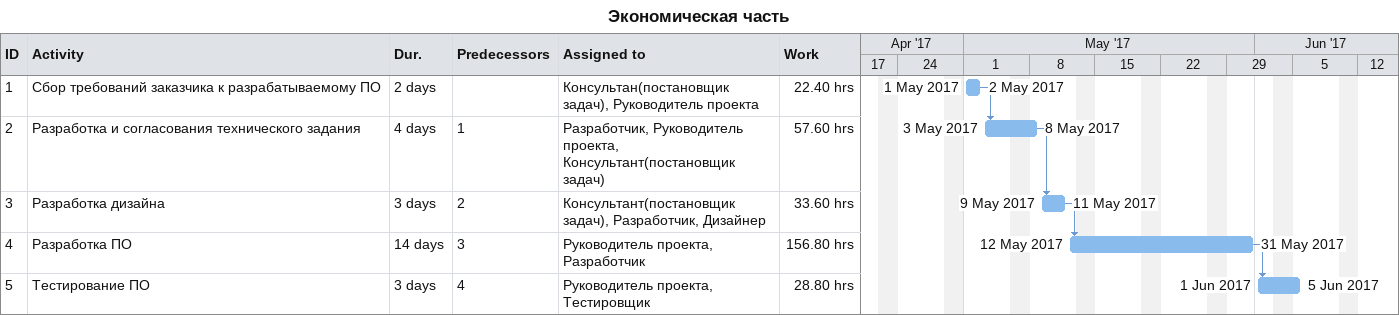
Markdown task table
Экономическая часть

| ID | Task | Duration | Start | Finish | Predecessors | Resources | Work (h) |
|---|---|---|---|---|---|---|---|
| 1 | Сбор требований заказчика к разрабатываемому ПО | 2d | 2017-05-01 | 2017-05-02 |  | Консультан(постановщик задач), Руководитель проекта | 22.40 |
| 2 | Разработка и согласования технического задания | 4d | 2017-05-03 | 2017-05-08 | 1 | Разработчик, Руководитель проекта, Консультант(постановщик задач) | 57.60 |
| 3 | Разработка дизайна | 3d | 2017-05-09 | 2017-05-11 | 2 | Консультант(постановщик задач), Разработчик, Дизайнер | 33.60 |
| 4 | Разработка ПО | 14d | 2017-05-12 | 2017-05-31 | 3 | Руководитель проекта, Разработчик | 156.80 |
| 5 | Тестирование ПО | 3d | 2017-06-01 | 2017-06-05 | 4 | Руководитель проекта, Тестировщик | 28.80 |
